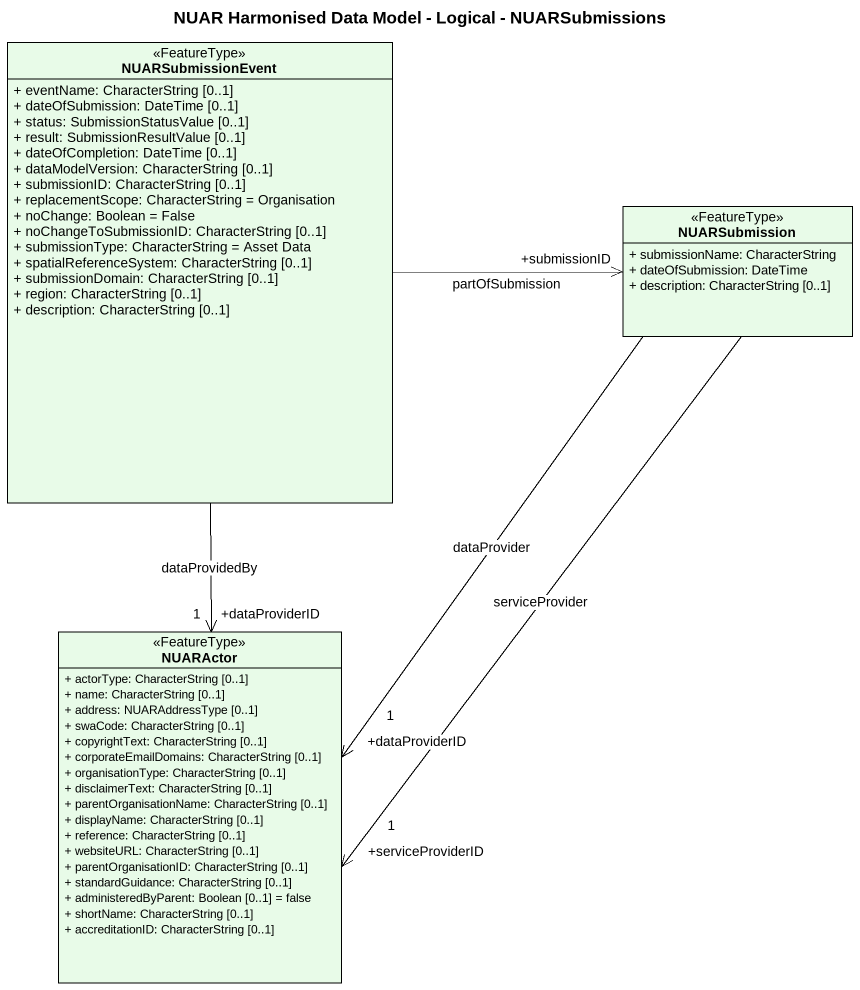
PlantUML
@startuml
title NUAR Harmonised Data Model - Logical - NUARSubmissions
hide circle
hide empty members
skinparam classAttributeIconSize 0
class NUARSubmissionEvent <<FeatureType>> #E8FBE8 {
  + eventName: CharacterString [0..1]
  + dateOfSubmission: DateTime [0..1]
  + status: SubmissionStatusValue [0..1]
  + result: SubmissionResultValue [0..1]
  + dateOfCompletion: DateTime [0..1]
  + dataModelVersion: CharacterString [0..1]
  + submissionID: CharacterString [0..1]
  + replacementScope: CharacterString = Organisation
  + noChange: Boolean = False
  + noChangeToSubmissionID: CharacterString [0..1]
  + submissionType: CharacterString = Asset Data
  + spatialReferenceSystem: CharacterString [0..1]
  + submissionDomain: CharacterString [0..1]
  + region: CharacterString [0..1]
  + description: CharacterString [0..1]
}
class NUARSubmission <<FeatureType>> #E8FBE8 {
  + submissionName: CharacterString
  + dateOfSubmission: DateTime
  + description: CharacterString [0..1]
}
class NUARActor <<FeatureType>> #E8FBE8 {
  + actorType: CharacterString [0..1]
  + name: CharacterString [0..1]
  + address: NUARAddressType [0..1]
  + swaCode: CharacterString [0..1]
  + copyrightText: CharacterString [0..1]
  + corporateEmailDomains: CharacterString [0..1]
  + organisationType: CharacterString [0..1]
  + disclaimerText: CharacterString [0..1]
  + parentOrganisationName: CharacterString [0..1]
  + displayName: CharacterString [0..1]
  + reference: CharacterString [0..1]
  + websiteURL: CharacterString [0..1]
  + parentOrganisationID: CharacterString [0..1]
  + standardGuidance: CharacterString [0..1]
  + administeredByParent: Boolean [0..1] = false
  + shortName: CharacterString [0..1]
  + accreditationID: CharacterString [0..1]
}
NUARSubmissionEvent -right-> "+submissionID" NUARSubmission : partOfSubmission
NUARSubmissionEvent --> "+dataProviderID\n1" NUARActor : dataProvidedBy
NUARSubmission --> "+serviceProviderID\n1" NUARActor : serviceProvider
NUARSubmission --> "+dataProviderID\n1" NUARActor : dataProvider
@enduml
